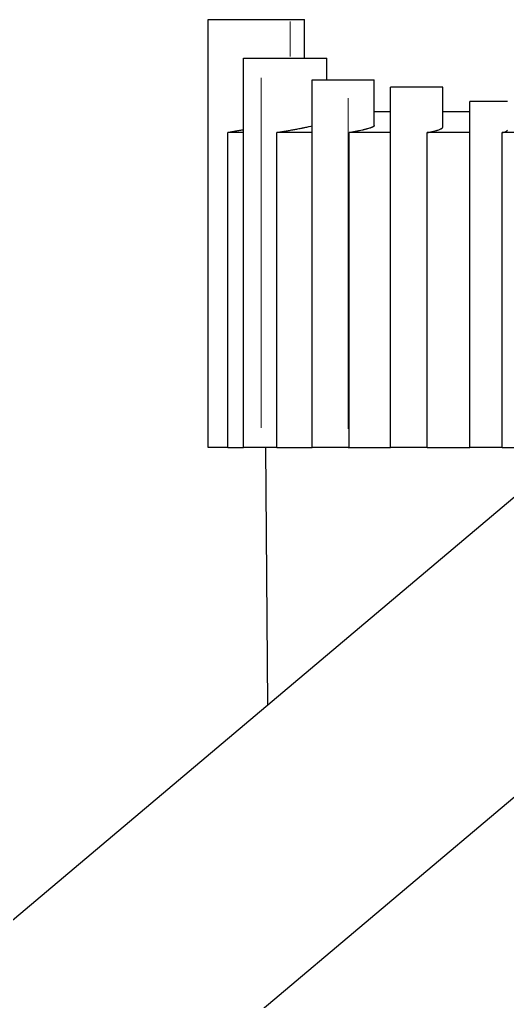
# Model space of a CAD drawing. Header units: millimetres. Extents: x 0 to 89100, y 0 to 63000.
# Drawn here: x 26184.4 to 26218.4, y 54207.8 to 54276.3 of the extents above; entities that cross this region are included whole.
import ezdxf

# ---------------------------------------------------------------- set-up
doc = ezdxf.new("R2010")
doc.units = ezdxf.units.MM
doc.header["$LTSCALE"] = 150
doc.layers.add('Visible', color=7, linetype='Continuous', lineweight=25)
doc.layers.add('Visible Narrow', color=7, linetype='Continuous', lineweight=18)

msp = doc.modelspace()

# ---------------------------------------------------------------- linework, layer by layer
at = {"layer": 'Visible'}
for p, q in [((26197.525, 54276.315), (26203.24, 54276.315)), ((26197.525, 54246.463), (26197.525, 54276.315)), ((26203.24, 54276.315), (26204.243, 54276.315)), ((26204.243, 54273.615), (26204.243, 54276.315)), ((26199.998, 54273.615), (26201.213, 54273.615)), ((26199.998, 54246.463), (26199.998, 54273.615)), ((26201.213, 54273.615), (26205.809, 54273.615)), ((26205.809, 54272.115), (26205.809, 54273.615)), ((26204.782, 54272.115), (26207.287, 54272.115)), ((26204.782, 54246.463), (26204.782, 54272.115)), ((26207.287, 54272.115), (26209.106, 54272.115)), ((26209.106, 54268.919), (26209.106, 54272.115)), ((26213.882, 54271.605), (26210.251, 54271.605)), ((26210.251, 54246.463), (26210.251, 54271.605)), ((26213.882, 54268.803), (26213.882, 54271.605)), ((26218.393, 54270.605), (26215.779, 54270.605)), ((26215.779, 54246.463), (26215.779, 54270.605)), ((26209.106, 54269.9), (26210.251, 54269.9)), ((26213.882, 54269.9), (26215.779, 54269.9)), ((26198.893, 54246.463), (26198.893, 54268.427)), ((26199.998, 54268.427), (26198.893, 54268.427)), ((26202.306, 54246.463), (26202.306, 54268.427)), ((26204.782, 54268.427), (26202.306, 54268.427)), ((26207.368, 54246.463), (26207.368, 54268.427)), ((26210.251, 54268.427), (26207.368, 54268.427)), ((26212.805, 54246.463), (26212.805, 54268.427)), ((26215.779, 54268.427), (26212.805, 54268.427)), ((26218.037, 54246.463), (26218.037, 54268.427)), ((26275.468, 54268.427), (26218.037, 54268.427)), ((26173.844, 54205.023), (26232.026, 54254.106)), ((26198.893, 54246.463), (26197.525, 54246.463)), ((26198.893, 54246.463), (26199.998, 54246.463)), ((26200.191, 54246.463), (26199.998, 54246.463)), ((26200.357, 54246.463), (26200.191, 54246.463)), ((26201.213, 54246.463), (26200.357, 54246.463)), ((26202.306, 54246.463), (26201.213, 54246.463)), ((26201.696, 54228.519), (26201.54, 54246.463)), ((26202.306, 54246.463), (26204.782, 54246.463)), ((26205.195, 54246.463), (26204.782, 54246.463)), ((26205.373, 54246.463), (26205.195, 54246.463)), ((26207.287, 54246.463), (26205.373, 54246.463)), ((26207.287, 54246.463), (26207.368, 54246.463)), ((26207.368, 54246.463), (26210.251, 54246.463)), ((26210.788, 54246.463), (26210.251, 54246.463)), ((26210.943, 54246.463), (26210.788, 54246.463)), ((26212.805, 54246.463), (26210.943, 54246.463)), ((26212.805, 54246.463), (26215.779, 54246.463)), ((26216.342, 54246.463), (26215.779, 54246.463)), ((26216.467, 54246.463), (26216.342, 54246.463)), ((26218.037, 54246.463), (26216.467, 54246.463)), ((26218.037, 54246.463), (26222.967, 54246.463)), ((26182.502, 54191.394), (26242.343, 54241.876))]:
    msp.add_line(p, q, dxfattribs=at)
for points, knots in [([(26204.782, 54268.883), (26204.716, 54268.867), (26204.647, 54268.852), (26204.575, 54268.836), (26204.493, 54268.818), (26204.408, 54268.799), (26204.32, 54268.781), (26204.276, 54268.772), (26204.232, 54268.763), (26204.187, 54268.754), (26204.164, 54268.749), (26204.141, 54268.744), (26204.118, 54268.74), (26204.095, 54268.735), (26204.072, 54268.731), (26204.049, 54268.726), (26204.003, 54268.717), (26203.956, 54268.708), (26203.909, 54268.699), (26203.861, 54268.69), (26203.814, 54268.68), (26203.765, 54268.671), (26203.717, 54268.662), (26203.669, 54268.653), (26203.62, 54268.644), (26203.572, 54268.636), (26203.523, 54268.627), (26203.474, 54268.618), (26203.425, 54268.609), (26203.375, 54268.6), (26203.326, 54268.592), (26203.277, 54268.583), (26203.228, 54268.575), (26203.178, 54268.566), (26203.129, 54268.558), (26203.079, 54268.549), (26203.03, 54268.541), (26202.981, 54268.533), (26202.932, 54268.525), (26202.882, 54268.517), (26202.833, 54268.509), (26202.785, 54268.501), (26202.736, 54268.493), (26202.687, 54268.485), (26202.639, 54268.478), (26202.591, 54268.47), (26202.495, 54268.455), (26202.4, 54268.441), (26202.306, 54268.427)], [5.809913, 5.809913, 5.809913, 5.809913, 6.072494, 6.072494, 6.072494, 6.372663, 6.372663, 6.372663, 6.522733, 6.522733, 6.522733, 6.597775, 6.597775, 6.597775, 6.672831, 6.672831, 6.672831, 6.822903, 6.822903, 6.822903, 6.973035, 6.973035, 6.973035, 7.12319, 7.12319, 7.12319, 7.273314, 7.273314, 7.273314, 7.423461, 7.423461, 7.423461, 7.573647, 7.573647, 7.573647, 7.724027, 7.724027, 7.724027, 7.874381, 7.874381, 7.874381, 8.024508, 8.024508, 8.024508, 8.174579, 8.174579, 8.174579, 8.474771, 8.474771, 8.474771, 8.474771]), ([(26209.106, 54268.919), (26209.106, 54268.917), (26209.106, 54268.916), (26209.106, 54268.914), (26209.105, 54268.907), (26209.101, 54268.899), (26209.095, 54268.891), (26209.089, 54268.884), (26209.08, 54268.875), (26209.069, 54268.867), (26209.058, 54268.859), (26209.045, 54268.85), (26209.029, 54268.841), (26209.021, 54268.836), (26209.012, 54268.832), (26209.003, 54268.827), (26208.994, 54268.822), (26208.984, 54268.818), (26208.973, 54268.813), (26208.952, 54268.803), (26208.929, 54268.793), (26208.903, 54268.783), (26208.885, 54268.776), (26208.866, 54268.769), (26208.846, 54268.762), (26208.826, 54268.755), (26208.805, 54268.748), (26208.783, 54268.741), (26208.739, 54268.726), (26208.69, 54268.711), (26208.638, 54268.696), (26208.611, 54268.688), (26208.584, 54268.681), (26208.556, 54268.673), (26208.528, 54268.665), (26208.499, 54268.658), (26208.469, 54268.65), (26208.439, 54268.642), (26208.408, 54268.635), (26208.376, 54268.627), (26208.36, 54268.623), (26208.344, 54268.619), (26208.328, 54268.615), (26208.312, 54268.611), (26208.295, 54268.607), (26208.278, 54268.604), (26208.212, 54268.588), (26208.141, 54268.573), (26208.069, 54268.557), (26207.997, 54268.542), (26207.922, 54268.527), (26207.845, 54268.512), (26207.768, 54268.497), (26207.689, 54268.483), (26207.61, 54268.469), (26207.57, 54268.462), (26207.53, 54268.455), (26207.489, 54268.448), (26207.449, 54268.441), (26207.408, 54268.434), (26207.368, 54268.427)], [3.931558, 3.931558, 3.931558, 3.931558, 3.980806, 3.980806, 3.980806, 4.162261, 4.162261, 4.162261, 4.343879, 4.343879, 4.343879, 4.525087, 4.525087, 4.525087, 4.615645, 4.615645, 4.615645, 4.70619, 4.70619, 4.70619, 4.887279, 4.887279, 4.887279, 5.01146, 5.01146, 5.01146, 5.13569, 5.13569, 5.13569, 5.384105, 5.384105, 5.384105, 5.508277, 5.508277, 5.508277, 5.632448, 5.632448, 5.632448, 5.756613, 5.756613, 5.756613, 5.818684, 5.818684, 5.818684, 5.880766, 5.880766, 5.880766, 6.129152, 6.129152, 6.129152, 6.377693, 6.377693, 6.377693, 6.626296, 6.626296, 6.626296, 6.750645, 6.750645, 6.750645, 6.875023, 6.875023, 6.875023, 6.875023]), ([(26212.805, 54268.427), (26212.835, 54268.433), (26212.865, 54268.439), (26212.894, 54268.445), (26212.923, 54268.451), (26212.952, 54268.457), (26212.98, 54268.463), (26213.008, 54268.468), (26213.036, 54268.474), (26213.063, 54268.48), (26213.09, 54268.487), (26213.117, 54268.493), (26213.143, 54268.499), (26213.169, 54268.505), (26213.195, 54268.511), (26213.22, 54268.517), (26213.245, 54268.523), (26213.27, 54268.53), (26213.294, 54268.536), (26213.342, 54268.548), (26213.387, 54268.561), (26213.43, 54268.573), (26213.452, 54268.579), (26213.473, 54268.586), (26213.493, 54268.592), (26213.513, 54268.598), (26213.532, 54268.604), (26213.551, 54268.61), (26213.588, 54268.623), (26213.623, 54268.635), (26213.655, 54268.647), (26213.686, 54268.66), (26213.715, 54268.672), (26213.74, 54268.684), (26213.753, 54268.689), (26213.764, 54268.695), (26213.775, 54268.701), (26213.787, 54268.707), (26213.797, 54268.713), (26213.806, 54268.719), (26213.813, 54268.723), (26213.82, 54268.727), (26213.827, 54268.732), (26213.833, 54268.736), (26213.839, 54268.74), (26213.844, 54268.745), (26213.854, 54268.753), (26213.863, 54268.762), (26213.869, 54268.77), (26213.875, 54268.778), (26213.879, 54268.786), (26213.881, 54268.793), (26213.881, 54268.796), (26213.882, 54268.799), (26213.882, 54268.803)], [0, 0, 0, 0, 0.099863, 0.099863, 0.099863, 0.199442, 0.199442, 0.199442, 0.298855, 0.298855, 0.298855, 0.398345, 0.398345, 0.398345, 0.497777, 0.497777, 0.497777, 0.59716, 0.59716, 0.59716, 0.795915, 0.795915, 0.795915, 0.895281, 0.895281, 0.895281, 0.994648, 0.994648, 0.994648, 1.193412, 1.193412, 1.193412, 1.392244, 1.392244, 1.392244, 1.491995, 1.491995, 1.491995, 1.59209, 1.59209, 1.59209, 1.670025, 1.670025, 1.670025, 1.748007, 1.748007, 1.748007, 1.90383, 1.90383, 1.90383, 2.059007, 2.059007, 2.059007, 2.12442, 2.12442, 2.12442, 2.12442]), ([(26199.998, 54268.619), (26199.972, 54268.615), (26199.947, 54268.61), (26199.922, 54268.606), (26199.826, 54268.589), (26199.733, 54268.573), (26199.642, 54268.557), (26199.55, 54268.541), (26199.461, 54268.525), (26199.375, 54268.51), (26199.332, 54268.503), (26199.29, 54268.495), (26199.248, 54268.488), (26199.206, 54268.481), (26199.165, 54268.474), (26199.125, 54268.467), (26199.085, 54268.46), (26199.045, 54268.453), (26199.007, 54268.447), (26198.968, 54268.44), (26198.93, 54268.434), (26198.893, 54268.427)], [3.684911, 3.684911, 3.684911, 3.684911, 3.767724, 3.767724, 3.767724, 4.081562, 4.081562, 4.081562, 4.395498, 4.395498, 4.395498, 4.552406, 4.552406, 4.552406, 4.70939, 4.70939, 4.70939, 4.866307, 4.866307, 4.866307, 5.023344, 5.023344, 5.023344, 5.023344]), ([(26218.037, 54268.427), (26218.136, 54268.455), (26218.222, 54268.485), (26218.353, 54268.547), (26218.389, 54268.58), (26218.392, 54268.609), (26218.393, 54268.611), (26218.393, 54268.612)], [0.0069047, 0.0069047, 0.0069047, 0.0069047, 0.05025878, 0.05025878, 0.10051756, 0.10051756, 0.10305029, 0.10305029, 0.10305029, 0.10305029])]:
    msp.add_open_spline(points, degree=3, knots=knots, dxfattribs=at)
at = {"layer": 'Visible Narrow'}
for p, q in [((26203.24, 54273.75), (26203.24, 54276.18)), ((26201.213, 54247.821), (26201.213, 54272.258)), ((26207.287, 54247.746), (26207.287, 54270.833))]:
    msp.add_line(p, q, dxfattribs=at)
for centre, major_axis, ratio, start_param, end_param in [((26201.161, 54243.741), (0.948, -2.732), 0.234128, 2.95526, 3.16584), ((26206.417, 54240.259), (1.175, -6.219), 0.177898, 3.038164, 3.177844), ((26212.139, 54234.144), (1.292, -12.337), 0.112278, 3.080242, 3.17943), ((26217.149, 54233.485), (0.752, -12.997), 0.089317, 3.088125, 3.184725)]:
    msp.add_ellipse(centre, major_axis=major_axis, ratio=ratio, start_param=start_param, end_param=end_param, dxfattribs=at)

doc.saveas('drawing.dxf')
